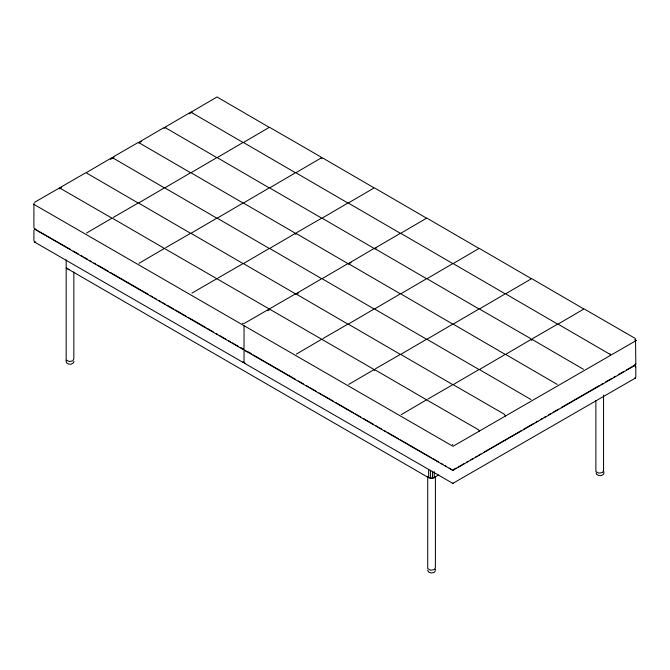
<?xml version="1.0" encoding="UTF-8"?>
<svg xmlns="http://www.w3.org/2000/svg" width="670" height="670" viewBox="0 0 670 670"><rect width="100%" height="100%" fill="white"/><g stroke="black" fill="none" stroke-linecap="round" stroke-linejoin="round"><path stroke-width="1" d="M244.165 350.1L452.845 470.415L635.302 365.234L635.813 364.22L635.545 339.648L635.428 340.98L452.979 446.312L33.5 204.132L34.296 203.672M635.428 363.684L635.302 365.234M635.713 364.514L634.959 365.435M34.572 229.224L34.622 228.788M73.675 362.328L73.976 361.448M244.366 362.855L244.977 363.14L244.508 362.73M635.637 339.899L635.428 340.98L636.5 340.36M626.358 369.999L634.49 365.309L634.959 365.72L634.959 364.89M634.49 378.282L634.959 377.863M435.224 571.066L434.219 572.297L431.555 573.026L428.892 572.297L427.586 570.187M112.15 158.723L113.255 156.881L138.372 142.383L190.171 172.5M295.671 234.399L296.776 232.565L321.893 218.068L373.692 248.176M86.564 172.5L112.15 157.517L163.957 187.633M139 142.224L164.586 127.25L216.393 157.358M165.222 127.091L190.808 112.108L242.607 142.224M191.436 111.949L217.021 96.974L268.821 127.091M86.564 233.043L112.15 218.068L163.957 248.176M139 202.767L164.586 187.793L216.393 217.909M165.222 187.633L190.808 172.659L242.607 202.767M191.436 172.5L217.021 157.517L268.821 187.633M217.649 157.358L243.235 142.383L295.043 172.5M243.872 142.224L269.457 127.25L320.788 156.881L321.893 158.723M139 263.318L164.586 248.335M191.436 233.043L217.021 218.068L268.821 248.176M217.649 217.909L243.235 202.926L295.043 233.043M243.872 202.767L269.457 187.793L321.257 217.909M270.085 187.633L295.671 172.659L347.479 202.767M296.308 172.5L321.893 157.517L373.692 187.633M243.872 263.318L269.457 248.335L321.257 278.452M270.085 248.176L295.671 233.202L347.479 263.318M322.521 217.909L348.107 202.926L399.915 233.043M348.743 202.767L374.329 187.793L426.128 217.909M296.308 293.586L321.893 278.611L373.692 308.728M322.521 278.452L348.107 263.478L399.915 293.586M348.743 263.318L374.329 248.335L426.128 278.452M374.957 248.176L400.543 233.202L452.351 263.318M401.179 233.043L426.765 218.068L478.564 248.176M296.308 354.137L321.893 339.154M348.743 323.861L374.329 308.887L426.128 338.995M374.957 308.728L400.543 293.745L452.351 323.861M401.179 293.586L426.765 278.611L478.564 308.728M427.393 278.452L452.979 263.478L504.778 293.586M453.607 263.318L479.192 248.335L531 278.452M348.743 384.404L374.329 369.43L426.128 399.546M401.179 354.137L426.765 339.154L478.564 369.271M427.393 338.995L452.979 324.02L504.778 354.137M453.607 323.861L479.192 308.887L530.531 338.517L531.628 340.36L532.734 338.517L557.85 324.02L609.65 354.137M479.829 308.728L505.415 293.745L557.214 323.861M506.043 293.586L531.628 278.611L583.436 308.728M401.179 414.68L426.765 399.705M453.607 384.404L479.192 369.43L531 399.546M479.829 369.271L505.415 354.296L557.214 384.404M506.043 354.137L531.628 339.154L583.436 369.271M558.479 323.861L584.064 308.887L635.394 338.517M70.484 249.424L34.572 228.931M243.101 323.141L242.632 323.551L243.101 323.669M34.421 229.006L242.632 349.212L243.57 349.212L243.101 349.087C243.361 350.728 243.034 347.646 240.388 347.521M456.454 468.095C453.975 468.163 452.267 471.931 452.845 470.181L452.376 470.306M73.491 362.855L71.238 364.145L68.767 364.145L66.523 362.855L66.029 360.368M635.152 365.158L635.713 363.936M635.101 378.282L635.545 377.989L452.845 483.388L244.165 363.073M34.605 202.29L59.714 187.793M60.819 187.156L85.936 172.659L137.735 202.767M59.73 188.588L61.54 187.55M110.341 159.376L113.95 157.283M138.698 143.003L141.404 141.437M163.999 128.389L165.808 127.35M189.3 113.783L192.014 112.217M113.255 217.432L138.372 202.926L190.171 233.043M165.691 247.699L190.808 233.202L242.607 263.318M191.905 293.108L217.021 278.611M218.127 277.975L243.235 263.478L295.043 293.586M244.341 323.384L269.457 308.887M270.563 308.25L295.671 293.745L347.479 323.861M267.657 310.729L270.37 309.163M295.679 294.549L298.728 292.79M348.434 264.089L351.147 262.531M374.639 248.964L376.448 247.917M322.99 338.517L348.107 324.02L399.915 354.137M375.426 368.793L400.543 354.296L452.351 384.404M427.862 399.069L452.979 384.563L504.309 414.202L505.415 416.045M68.977 269.6L66.171 267.975L428.624 477.677L432.46 478.271L438.766 475.064M458.263 467.049L464.586 463.397M466.395 462.35L468.204 461.312M470.918 459.746L472.719 458.699M475.432 457.133L477.241 456.094M479.05 455.047L480.859 454.009M483.564 452.443L521.52 430.525M523.329 429.478L534.174 423.222M535.983 422.175L537.792 421.137M540.506 419.571L542.306 418.524M544.115 417.485L545.924 416.439M548.638 414.872L550.447 413.826M553.152 412.268L558.579 409.135M561.284 407.569L599.248 385.652M601.049 384.614L602.858 383.567M605.571 382L611.894 378.349M613.703 377.302L615.512 376.264M618.226 374.697L623.644 371.565M35.234 229.081L34.765 228.663M242.632 349.212L243.101 349.087M242.632 362.185L243.57 362.185L242.632 362.185L34.421 241.979M452.376 483.279L453.305 483.279M434.361 477.744L430.525 478.338L427.72 476.722L427.72 568.621L430.525 570.237L434.361 569.651L435.391 567.431L435.391 476.571M452.845 444.754L452.376 444.645M452.845 470.181L453.305 470.306M111.522 217.909L59.714 187.994L59.714 188.99M164.586 248.545L216.393 278.452M217.021 278.821L268.821 308.728M269.457 309.088L321.257 338.995M321.893 339.363L373.692 369.271M426.765 399.906L478.564 429.813L479.192 431.179M73.198 250.99L78.616 254.123M81.33 255.689L83.139 256.736M84.939 257.774L87.653 259.34M89.462 260.387L91.271 261.426M93.984 262.992L95.785 264.039M97.594 265.077L108.439 271.342M110.248 272.389L148.204 294.298M150.917 295.864L152.727 296.911M154.536 297.949L156.336 298.996M159.05 300.562L160.859 301.609M162.668 302.647L165.381 304.214M167.182 305.26L173.513 308.912M175.322 309.95L186.168 316.215M187.969 317.262L206.05 327.697M207.851 328.736L213.278 331.868M215.991 333.434L217.8 334.481M219.601 335.519L225.932 339.171M228.638 340.737L230.447 341.784M232.256 342.831L238.579 346.482M251.3 353.819C251.124 352.453 242.289 350.092 244.977 350.167L244.316 350.025M253.109 354.866L295.587 379.387M298.292 380.954L303.719 384.086M306.433 385.652L308.242 386.691M310.043 387.737L316.374 391.389M319.079 392.955L320.888 394.002M322.697 395.04L333.543 401.305M335.352 402.352L353.425 412.787M355.234 413.826L360.653 416.958M363.366 418.524L373.307 424.261M376.021 425.827L377.83 426.874M379.639 427.912L381.439 428.959M384.153 430.525L385.962 431.564M387.771 432.611L398.616 438.875M400.425 439.914L431.153 457.66M432.954 458.699L438.381 461.831M441.094 463.397L442.895 464.444M444.704 465.482L446.513 466.529M449.227 468.095L451.036 469.134M634.959 365.184L635.637 365.845L635.428 366.925L635.101 365.594M596.61 474.293L598.863 475.574L601.333 475.574L603.578 474.293L604.064 471.797M635.101 339.648L635.713 340.728M634.959 339.774L635.302 340.368M596.124 472.886L596.426 473.757M635.813 366.389L635.813 377.202M610.286 353.768L610.286 355.494M603.553 395.149L603.553 470.34L602.531 472.559L598.687 473.154L595.881 471.529L595.881 400.518M435.525 569.106L435.525 570.187M434.235 471.688L434.235 477.677M432.46 471.278L432.46 478.271M430.4 470.281L430.4 478.271M428.624 469.687L428.624 477.677M374.329 369.43L374.329 370.636M244.039 325.796L244.039 348.551M244.039 350.712L244.039 361.524M73.842 272.012L73.842 358.693L72.812 360.912L68.977 361.498L66.171 359.882L66.171 259.809M33.91 204.216L33.91 227.993M33.91 230.162L33.91 240.974M34.622 241.761L35.234 242.054L34.622 241.761"/></g></svg>
